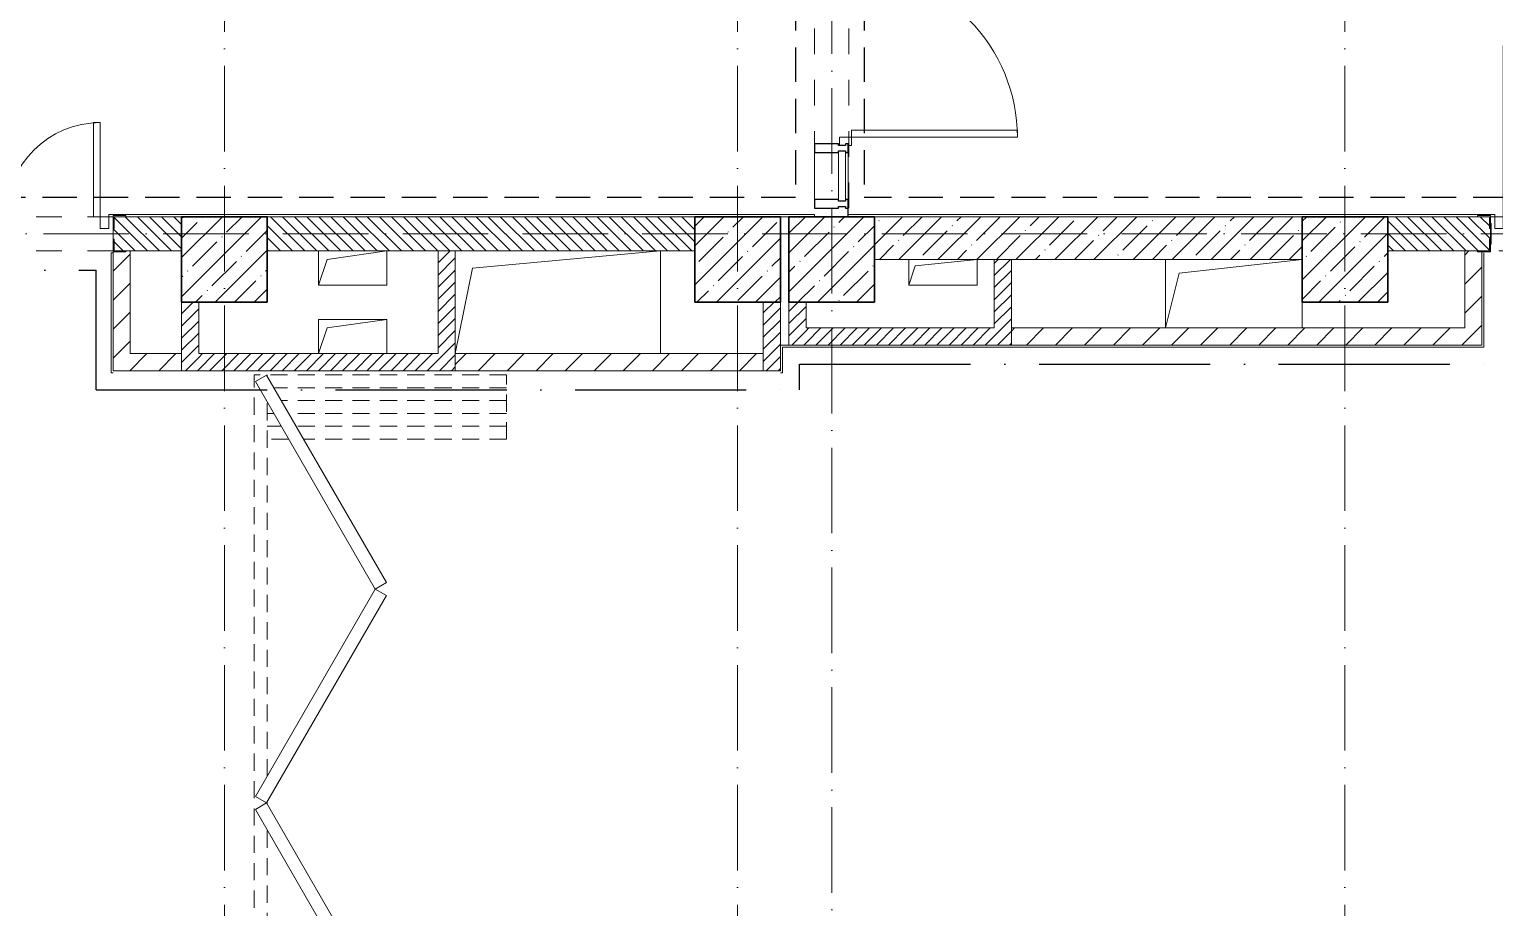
# Model space of a CAD drawing. Header units: millimetres. Extents: x -213536 to 1564669, y -45299 to 942238.
# Drawn here: x -174357 to -165792, y 187790 to 192922 of the extents above; entities that cross this region are included whole.
import ezdxf

# ---------------------------------------------------------------- set-up
doc = ezdxf.new("R2010")
doc.units = ezdxf.units.MM
for name, pattern in [('02 Штрихпунктирная _10 мм_', [1400, 1000, -200, 0, -200]), ('200_ШТРИХ__ш1_п0_6_', [160, 100, -60]), ('50_200_ШТРИХ_1Т_ш5_п1_п1_', [700, 500, -100, 0, -100]), ('Штрих короткий', [300, 150, -150]), ('Штриховая _2 мм - 1 мм_', [300, 200, -100])]:
    doc.linetypes.add(name, pattern=pattern)
for name, color, linetype, lineweight in [('0-1', 7, 'Continuous', 5), ('0-2', 7, 'Continuous', 9), ('Двери', 7, 'Continuous', 9), ('Импосты витража', 7, 'Continuous', 9), ('Импосты витража-1', 7, 'Continuous', 25), ('Каркас_Импост', 7, 'Continuous', 13), ('Несущие колонны', 7, 'Continuous', 9), ('Несущие колонны-1', 7, 'Continuous', 35), ('Обобщенные модели', 7, 'Continuous', 9), ('Оси-2', 7, '50_200_ШТРИХ_1Т_ш5_п1_п1_', 9), ('Остекление-1', 7, 'Continuous', 9), ('Открывание в плане-1', 7, '200_ШТРИХ__ш1_п0_6_', 9), ('Перемычка-1', 7, 'Штрих короткий', 9), ('Стены-1', 7, 'Continuous', 13), ('Штриховка разреза-1', 7, 'Continuous', 9), ('Элементы узлов', 7, 'Continuous', 9)]:
    doc.layers.add(name, color=color, linetype=linetype, lineweight=lineweight)
doc.layers.add('СТ-1_1', color=7, linetype='Штриховая _2 мм - 1 мм_', lineweight=90, true_color=0x888888)
doc.layers.add('СТ-2_1', color=1, linetype='02 Штрихпунктирная _10 мм_', lineweight=90, true_color=0xff0000)
doc.layers.get('0-2').off()
pattern_1 = [(135, (0, 0), (-35.35534, -35.35534), [])]
pattern_2 = [(45, (0, 0), (-84.8528, 84.8528), [])]
pattern_3 = [(45, (0, 0), (-35.35534, 35.35534), [])]

# ---------------------------------------------------------------- blocks, each defined once
blk = doc.blocks.new('BSC_Колонна _Прямоугольная - 500х500-V67-АИ2_02_План отделки стен 2-го этажа _Часть 2_')
at = {"layer": 'Несущие колонны'}
h = blk.add_hatch(dxfattribs=at)
h.set_pattern_fill('FP_75', color=256, style=0, pattern_type=2)
h.set_pattern_definition([(45, (-40400, -7650), (-114.04925, 114.04925), []), (45, (-40285.95, -7650), (-114.04925, 114.04925), [201.613, -40.323, 3.353, -36.97])])
h.paths.add_polyline_path([(-250, -250), (250, -250), (250, 250), (-250, 250)], flags=0)
at = {"layer": 'Несущие колонны-1'}
for p, q in [((250, 250), (-250, 250)), ((-250, 250), (-250, -250)), ((250, -250), (250, 250)), ((-250, -250), (250, -250))]:
    blk.add_line(p, q, dxfattribs=at)
blk = doc.blocks.new('BSC_Колонна _Прямоугольная - 500х500-V99-АИ2_02_План отделки стен 2-го этажа _Часть 2_')
at = {"layer": 'Несущие колонны'}
h = blk.add_hatch(dxfattribs=at)
h.set_pattern_fill('FP_98', color=256, style=0, pattern_type=2)
h.set_pattern_definition([(45, (-40950, -7650), (-114.04925, 114.04925), []), (45, (-40835.95, -7650), (-114.04925, 114.04925), [201.613, -40.323, 3.353, -36.97])])
h.paths.add_polyline_path([(-250, -250), (250, -250), (250, 250), (-250, 250)], flags=0)
at = {"layer": 'Несущие колонны-1'}
for p, q in [((250, 250), (-250, 250)), ((-250, 250), (-250, -250)), ((250, -250), (250, 250)), ((-250, -250), (250, -250))]:
    blk.add_line(p, q, dxfattribs=at)
blk = doc.blocks.new('BSC_Колонна _Прямоугольная - 500х500-V106-АИ2_02_План отделки стен 2-го этажа _Часть 2_')
at = {"layer": 'Несущие колонны'}
h = blk.add_hatch(dxfattribs=at)
h.set_pattern_fill('FP_105', color=256, style=0, pattern_type=2)
h.set_pattern_definition([(45, (-37400, -7650), (-114.04925, 114.04925), []), (45, (-37285.95, -7650), (-114.04925, 114.04925), [201.613, -40.323, 3.353, -36.97])])
h.paths.add_polyline_path([(-250, -250), (250, -250), (250, 250), (-250, 250)], flags=0)
at = {"layer": 'Несущие колонны-1'}
for p, q in [((250, 250), (-250, 250)), ((-250, 250), (-250, -250)), ((250, -250), (250, 250)), ((-250, -250), (250, -250))]:
    blk.add_line(p, q, dxfattribs=at)
blk = doc.blocks.new('BSC_Колонна _Прямоугольная - 500х500-V143-АИ2_02_План отделки стен 2-го этажа _Часть 2_')
at = {"layer": 'Несущие колонны'}
h = blk.add_hatch(dxfattribs=at)
h.set_pattern_fill('FP_143', color=256, style=0, pattern_type=2)
h.set_pattern_definition([(45, (-43950, -7650), (-114.04925, 114.04925), []), (45, (-43835.95, -7650), (-114.04925, 114.04925), [201.613, -40.323, 3.353, -36.97])])
h.paths.add_polyline_path([(-250, -250), (250, -250), (250, 250), (-250, 250)], flags=0)
at = {"layer": 'Несущие колонны-1'}
for p, q in [((250, 250), (-250, 250)), ((-250, 250), (-250, -250)), ((250, -250), (250, 250)), ((-250, -250), (250, -250))]:
    blk.add_line(p, q, dxfattribs=at)
blk = doc.blocks.new('DOR__перегородка__Прямоугольная - Вн_ДПГ_6550х3600h-25126840-АИ2_02_План отделки стен 2-го этажа _Часть 2_')
at = {"layer": 'Каркас_Импост'}
for p, q in [((1588.4, -6.7), (1550.9, -71.7)), ((1550.9, -71.7), (2763.3, -771.8)), ((2800.8, -706.9), (1588.4, -6.7)), ((4012.1, -6.7), (2799.7, -706.9)), ((2837.3, -771.8), (4049.6, -71.7)), ((4049.6, -71.7), (4012.1, -6.7)), ((4086.7, -6.7), (4049.2, -71.7)), ((4049.2, -71.7), (5261.6, -771.8)), ((5299.1, -706.9), (4086.7, -6.7)), ((6511.4, -6.7), (5299.1, -706.9)), ((5336.6, -771.8), (6548.9, -71.7)), ((6548.9, -71.7), (6511.4, -6.7)), ((2763.3, -771.8), (2800.8, -706.9)), ((2799.7, -706.9), (2837.3, -771.8)), ((5261.6, -771.8), (5299.1, -706.9)), ((5299.1, -706.9), (5336.6, -771.8))]:
    blk.add_line(p, q, dxfattribs=at)
at = {"layer": 'Открывание в плане-1'}
for p, q in [((0, 0), (52.5, 0)), ((77.5, 0), (6550, 0)), ((6550, -1474.2), (6550, 0)), ((0, -52.5), (0, 0)), ((77.5, -75), (1556.7, -75)), ((1706.7, -75), (3893.8, -75)), ((4043.8, -75), (4055, -75)), ((4205, -75), (6393.2, -75)), ((6175.2, -200.9), (6175.2, -75)), ((6250.2, -157.6), (6250.2, -75)), ((6325.2, -114.3), (6325.2, -75)), ((6543.2, -75), (6550, -75)), ((6400.2, -1474.2), (6400.2, -157.6)), ((6475.2, -1474.2), (6475.2, -114.3)), ((6250.2, -1474.2), (6250.2, -244.2)), ((6325.2, -1474.2), (6325.2, -200.9)), ((6175.2, -1474.2), (6175.2, -287.5)), ((6175.2, -1474.2), (6550, -1474.2))]:
    blk.add_line(p, q, dxfattribs=at)
blk = doc.blocks.new('Проем_Дверь_Прямоугольный - 1700х2400h_дверные проемы-28448549-АИ2_02_План отделки стен 2-го этажа _Часть 2_')
at = {"layer": 'Перемычка-1'}
for p, q in [((850, 100), (-850, 100)), ((850, -100), (-850, -100))]:
    blk.add_line(p, q, dxfattribs=at)
blk = doc.blocks.new('Дверь_Витражная_СКБ_2Ст2 - ДВВ_ДАО_СОШ_Классы-V176-АИ2_02_План отделки стен 2-го этажа _Часть 2_')
at = {"layer": 'Двери'}
for p, q in [((-775, 1035), (-775, 35)), ((775, 585), (775, 35))]:
    blk.add_line(p, q, dxfattribs=at)
for centre, radius, start, end in [((-775, 35), 1000, 360, 90), ((775, 35), 550, 90, 180)]:
    blk.add_arc(centre, radius, start, end, dxfattribs=at)
at = {"layer": 'Элементы узлов'}
for p, q in [((-713, 1035), (-753, 1035)), ((-753, 1035), (-753, 35)), ((-713, 35), (-713, 1035)), ((775, 585), (735, 585)), ((735, 585), (735, 35)), ((775, 35), (775, 585)), ((-825, 35), (-825, -35)), ((-775, 35), (-825, 35)), ((-775, 35), (-825, 35)), ((-825, 35), (-825, -35)), ((-775, -35), (-775, 35)), ((-775, -35), (-775, 35)), ((-753, 35), (-713, 35)), ((735, 35), (775, 35)), ((775, -35), (775, 35)), ((775, 35), (825, 35)), ((775, 35), (775, -35)), ((825, 35), (775, 35)), ((825, 35), (825, -35)), ((825, -35), (825, 35)), ((-825, -35), (-775, -35)), ((-825, -35), (-775, -35)), ((825, -35), (775, -35)), ((775, -35), (825, -35))]:
    blk.add_line(p, q, dxfattribs=at)
blk = doc.blocks.new('Дверь_Витражная_СКБ_2Ст2 - ДВВ_ДАО_СОШ_Коридор_отсек-35586415-АИ2_02_План отделки стен 2-го этажа _Часть 2_')
at = {"layer": 'Двери'}
for p, q in [((-985, -1005), (-985, -35)), ((985, -1035), (985, -35))]:
    blk.add_line(p, q, dxfattribs=at)
for centre, radius, start, end in [((-985, -35), 970, 270, 0), ((985, -35), 1000, 180, 270)]:
    blk.add_arc(centre, radius, start, end, dxfattribs=at)
at = {"layer": 'Элементы узлов'}
for p, q in [((-1035, 35), (-985, 35)), ((-985, 35), (-1035, 35)), ((-985, 35), (-985, -35)), ((-985, -35), (-985, 35)), ((1035, 35), (985, 35)), ((985, 35), (985, -35)), ((1035, 35), (985, 35)), ((985, 35), (985, -35)), ((-1035, -35), (-1035, -17)), ((-1035, -17), (-1035, -35)), ((-985, -35), (-1035, -35)), ((-1035, -35), (-985, -35)), ((-945, -35), (-985, -35)), ((-985, -35), (-985, -1005)), ((-945, -1005), (-945, -35)), ((923, -35), (923, -1035)), ((963, -35), (923, -35)), ((963, -1035), (963, -35)), ((985, -35), (1035, -35)), ((985, -35), (1035, -35)), ((1035, -35), (1035, -17)), ((1035, -35), (1035, -17)), ((-985, -1005), (-945, -1005)), ((923, -1035), (963, -1035))]:
    blk.add_line(p, q, dxfattribs=at)
blk = doc.blocks.new('Прямоугольный импост - Импост структурный с накладкой - 180мм-26944798-АИ2_02_План отделки стен 2-го этажа _Часть 2_')
at = {"layer": 'Импосты витража-1'}
for p, q in [((-25, 0), (-25, 17)), ((-25, 17), (25, 17)), ((-15, 0), (-25, 0)), ((-15, -40), (-15, 0)), ((25, 0), (15, 0)), ((15, 0), (15, -40)), ((25, 17), (25, 0)), ((-25, -180), (-25, -40)), ((-25, -40), (-15, -40)), ((15, -40), (25, -40)), ((25, -40), (25, -180)), ((25, -180), (-25, -180))]:
    blk.add_line(p, q, dxfattribs=at)
blk = doc.blocks.new('Прямоугольный импост - 50 мм_заглушка-26940537-АИ2_02_План отделки стен 2-го этажа _Часть 2_')
at = {"layer": 'Импосты витража-1'}
for p, q in [((0, 17), (-50, 17)), ((-50, 17), (-50, 15)), ((-50, 15), (0, 15))]:
    blk.add_line(p, q, dxfattribs=at)
blk = doc.blocks.new('PNS_Панель прямоугольная2 - Нр_Стекло - 40мм-28950549-АИ2_02_План отделки стен 2-го этажа _Часть 2_')
at = {"layer": 'Остекление-1'}
for p, q in [((-137.5, 40), (137.5, 40)), ((-147.5, 0), (147.5, 0)), ((137.5, 0), (-137.5, 0))]:
    blk.add_line(p, q, dxfattribs=at)
blk = doc.blocks.new('Прямоугольный импост - Импост структурный с накладкой - 180мм-27001384-АИ2_02_План отделки стен 2-го этажа _Часть 2_')
at = {"layer": 'Импосты витража'}
for p, q in [((40850, 10700), (40850, 10425)), ((41047, 10700), (41047, 10425))]:
    blk.add_line(p, q, dxfattribs=at)
blk = doc.blocks.new('Прямоугольный импост - Импост структурный с накладкой - 180мм-26943387-АИ2_02_План отделки стен 2-го этажа _Часть 2_')
at = {"layer": 'Импосты витража-1'}
for p, q in [((-25, 0), (-25, 17)), ((-25, 17), (25, 17)), ((-15, 0), (-25, 0)), ((-15, -40), (-15, 0)), ((25, 0), (15, 0)), ((15, 0), (15, -40)), ((25, 17), (25, 0)), ((-25, -180), (-25, -40)), ((-25, -40), (-15, -40)), ((15, -40), (25, -40)), ((25, -40), (25, -180)), ((25, -180), (-25, -180))]:
    blk.add_line(p, q, dxfattribs=at)
blk = doc.blocks.new('Фахверк_СКБ_Уголок - 200_3960-28268576-АИ2_02_План отделки стен 2-го этажа _Часть 2_')
at = {"layer": 'Обобщенные модели'}
for p, q in [((200, 156), (125, 156)), ((125, 156), (125, 81)), ((131, 81), (131, 150)), ((131, 150), (200, 150)), ((200, 150), (200, 156)), ((125, 81), (131, 81)), ((131, 19), (125, 19)), ((125, 19), (125, -56)), ((131, -50), (131, 19)), ((125, -56), (200, -56)), ((200, -50), (131, -50)), ((200, -56), (200, -50))]:
    blk.add_line(p, q, dxfattribs=at)
blk = doc.blocks.new('154_Стойка_СКБ_Уголок - СМ-2480_200-28346303-АИ2_02_План отделки стен 2-го этажа _Часть 2_')
at = {"layer": 'Обобщенные модели'}
for p, q in [((125, 156), (125, 81)), ((200, 156), (125, 156)), ((131, 81), (131, 150)), ((131, 150), (200, 150)), ((200, 150), (200, 156)), ((125, 81), (131, 81)), ((131, 19), (125, 19)), ((125, 19), (125, -56)), ((131, -50), (131, 19)), ((125, -56), (200, -56)), ((200, -50), (131, -50)), ((200, -56), (200, -50))]:
    blk.add_line(p, q, dxfattribs=at)
blk = doc.blocks.new('Стойка_Влож_Полоса боковая - Полоса-28213942-АИ2_02_План отделки стен 2-го этажа _Часть 2_')
at = {"layer": 'Обобщенные модели'}
for p, q in [((-5, 60), (0, 60)), ((-5, -60), (-5, 60)), ((0, 31), (0, -31)), ((0, -60), (-5, -60))]:
    blk.add_line(p, q, dxfattribs=at)
blk = doc.blocks.new('AR_Отверстие прямоугольное _в плите_ - AR_Отверстие прямоугольное _в плите_-30459223-АИ2_02_План отделки стен 2-го этажа _Часть 2_')
at = {"layer": 'Обобщенные модели'}
for p, q in [((-200, 100), (-200, -100)), ((-150, 50), (200, 100)), ((200, -100), (200, 100)), ((-200, -100), (-150, 50)), ((-200, -100), (200, -100))]:
    blk.add_line(p, q, dxfattribs=at)
blk = doc.blocks.new('AR_Отверстие прямоугольное _в плите_ - AR_Отверстие прямоугольное _в плите_-30459225-АИ2_02_План отделки стен 2-го этажа _Часть 2_')
at = {"layer": 'Обобщенные модели'}
for p, q in [((-200, 75), (-200, -75)), ((-200, -75), (-162.5, 37.5)), ((-162.5, 37.5), (200, 75)), ((200, -75), (200, 75)), ((-200, -75), (200, -75))]:
    blk.add_line(p, q, dxfattribs=at)
blk = doc.blocks.new('AR_Отверстие прямоугольное _в плите_ - AR_Отверстие прямоугольное _в плите_-30552658-АИ2_02_План отделки стен 2-го этажа _Часть 2_')
at = {"layer": 'Обобщенные модели'}
for p, q in [((-400, 200), (-400, -200)), ((-320, 120), (400, 200)), ((-400, -200), (-320, 120)), ((400, -200), (400, -50))]:
    blk.add_line(p, q, dxfattribs=at)
blk = doc.blocks.new('AR_Отверстие прямоугольное _в плите_ - AR_Отверстие прямоугольное _в плите_-V224-АИ2_02_План отделки стен 2-го этажа _Часть 2_')
at = {"layer": 'Обобщенные модели'}
for p, q in [((200, 100), (-200, 100)), ((-200, 100), (-200, -100)), ((-150, 50), (200, 100)), ((200, -100), (200, 100)), ((-200, -100), (-150, 50))]:
    blk.add_line(p, q, dxfattribs=at)
blk = doc.blocks.new('AR_Отверстие прямоугольное _в плите_ - AR_Отверстие прямоугольное _в плите_-V237-АИ2_02_План отделки стен 2-го этажа _Часть 2_')
at = {"layer": 'Обобщенные модели'}
for p, q in [((-500, 200), (600, 300)), ((600, -300), (600, 300)), ((-600, -300), (-500, 200))]:
    blk.add_line(p, q, dxfattribs=at)
blk = doc.blocks.new('Проем_Дверь_Прямоугольный - 2900х2800h_витражные проемы-35267925-АИ2_02_План отделки стен 2-го этажа _Часть 2_')
at = {"layer": 'Перемычка-1'}
for p, q in [((1450, 100), (-1450, 100)), ((1450, -100), (-1450, -100))]:
    blk.add_line(p, q, dxfattribs=at)
blk = doc.blocks.new('0125-Р-ОО-Ш2-АР-о_23_10_2024_rvt-1-АИ2_02_План отделки стен 2-го этажа _Часть 2_')
at = {"layer": 'Штриховка разреза-1'}
h = blk.add_hatch(dxfattribs=at)
h.set_pattern_fill('FP_2', color=256, style=0, pattern_type=2)
h.set_pattern_definition(pattern_1)
h.paths.add_polyline_path([(36825, 7700), (37150, 7700), (37150, 7900), (36756, 7900), (36756, 7831), (36750, 7831), (36750, 7769), (36756, 7769), (36756, 7700)], flags=0)
h.paths.add_polyline_path([(35044, 7700), (35044, 7769), (35050, 7769), (35050, 7831), (35044, 7831), (35044, 7900), (33456, 7900), (33456, 7831), (33450, 7831), (33450, 7769), (33456, 7769), (33456, 7700), (34975, 7700)], flags=0)
h.paths.add_polyline_path([(32744, 7700), (32744, 7769), (32750, 7769), (32750, 7831), (32744, 7831), (32744, 7900), (32456, 7900), (32456, 7831), (32450, 7831), (32450, 7769), (32456, 7769), (32456, 7700), (32675, 7700)], flags=0)
h.paths.add_polyline_path([(31675, 7700), (31744, 7700), (31744, 7769), (31750, 7769), (31750, 7831), (31744, 7831), (31744, 7900), (31650, 7900), (31650, 7700)], flags=0)
h = blk.add_hatch(dxfattribs=at)
h.set_pattern_fill('FP_2', color=256, style=0, pattern_type=2)
h.set_pattern_definition(pattern_1)
h.paths.add_polyline_path([(40150, 7700), (40150, 7900), (37650, 7900), (37650, 7700), (38826.8, 7700)], flags=0)
h = blk.add_hatch(dxfattribs=at)
h.set_pattern_fill('FP_1', color=256, style=0, pattern_type=2)
h.set_pattern_definition([(45, (0, 0), (-114.04925, 114.04925), []), (45, (114.05, 0), (-114.04925, 114.04925), [201.612, -40.322, 3.353, -36.97])])
h.paths.add_polyline_path([(43700, 7650), (43700, 7900), (41200, 7900), (41200, 7650), (42554.8, 7650)], flags=0)
h = blk.add_hatch(dxfattribs=at)
h.set_pattern_fill('FP_2', color=256, style=0, pattern_type=2)
h.set_pattern_definition(pattern_1)
h.paths.add_polyline_path([(46506, 7700), (46700, 7700), (46700, 7900), (46506, 7900), (46506, 7831), (46500, 7831), (46500, 7769), (46506, 7769)], flags=0)
h.paths.add_polyline_path([(44794, 7700), (44794, 7769), (44800, 7769), (44800, 7831), (44794, 7831), (44794, 7900), (44200, 7900), (44200, 7700), (44725, 7700)], flags=0)
h = blk.add_hatch(dxfattribs=at)
h.set_pattern_fill('FP_3', color=256, style=0, pattern_type=2)
h.set_pattern_definition(pattern_2)
h.paths.add_polyline_path([(36756, 7100), (36850, 7100), (36850, 7700), (36825, 7700), (36825, 7694), (36750, 7694), (36750, 7100)], flags=0)
h = blk.add_hatch(dxfattribs=at)
h.set_pattern_fill('FP_92', color=256, style=0, pattern_type=2)
h.set_pattern_definition(pattern_3)
h.paths.add_polyline_path([(38750, 7100), (38750, 7700), (38650, 7700), (38650, 7100)], flags=0)
h = blk.add_hatch(dxfattribs=at)
h.set_pattern_fill('FP_92', color=256, style=0, pattern_type=2)
h.set_pattern_definition(pattern_3)
h.paths.add_polyline_path([(42000, 7150), (42000, 7650), (41900, 7650), (41900, 7150)], flags=0)
h = blk.add_hatch(dxfattribs=at)
h.set_pattern_fill('FP_3', color=256, style=0, pattern_type=2)
h.set_pattern_definition(pattern_2)
h.paths.add_polyline_path([(44750, 7150), (44750, 7694), (44725, 7694), (44725, 7700), (44650, 7700), (44650, 7150)], flags=0)
h = blk.add_hatch(dxfattribs=at)
h.set_pattern_fill('FP_92', color=256, style=0, pattern_type=2)
h.set_pattern_definition(pattern_3)
h.paths.add_polyline_path([(37250, 7000), (37250, 7400), (37150, 7400), (37150, 7000)], flags=0)
h = blk.add_hatch(dxfattribs=at)
h.set_pattern_fill('FP_92', color=256, style=0, pattern_type=2)
h.set_pattern_definition(pattern_3)
h.paths.add_polyline_path([(40650, 7000), (40650, 7400), (40550, 7400), (40550, 7000)], flags=0)
h = blk.add_hatch(dxfattribs=at)
h.set_pattern_fill('FP_92', color=256, style=0, pattern_type=2)
h.set_pattern_definition(pattern_3)
h.paths.add_polyline_path([(40800, 7150), (40800, 7400), (40700, 7400), (40700, 7150)], flags=0)
h = blk.add_hatch(dxfattribs=at)
h.set_pattern_fill('FP_92', color=256, style=0, pattern_type=2)
h.set_pattern_definition(pattern_3)
h.paths.add_polyline_path([(41900, 7150), (41900, 7250), (40800, 7250), (40800, 7150)], flags=0)
h = blk.add_hatch(dxfattribs=at)
h.set_pattern_fill('FP_3', color=256, style=0, pattern_type=2)
h.set_pattern_definition(pattern_2)
h.paths.add_polyline_path([(44650, 7150), (44650, 7250), (42000, 7250), (42000, 7150), (42554.8, 7150)], flags=0)
h = blk.add_hatch(dxfattribs=at)
h.set_pattern_fill('FP_3', color=256, style=0, pattern_type=2)
h.set_pattern_definition(pattern_2)
h.paths.add_polyline_path([(37150, 7000), (37150, 7100), (36750, 7100), (36750, 7000)], flags=0)
h = blk.add_hatch(dxfattribs=at)
h.set_pattern_fill('FP_92', color=256, style=0, pattern_type=2)
h.set_pattern_definition(pattern_3)
h.paths.add_polyline_path([(37250, 7000), (38750, 7000), (38750, 7100), (37250, 7100)], flags=0)
h = blk.add_hatch(dxfattribs=at)
h.set_pattern_fill('FP_3', color=256, style=0, pattern_type=2)
h.set_pattern_definition(pattern_2)
h.paths.add_polyline_path([(40550, 7000), (40550, 7100), (38750, 7100), (38750, 7000), (38826.8, 7000)], flags=0)
at = {"layer": 'Стены-1'}
for p, q in [((37150, 7900), (36825, 7900)), ((40150, 7900), (37650, 7900)), ((43700, 7900), (41200, 7900)), ((44725, 7900), (44200, 7900)), ((36750, 7831), (36750, 7769)), ((36750, 7694), (36750, 7100)), ((36825, 7700), (37150, 7700)), ((36850, 7700), (36825, 7700)), ((36850, 7100), (36850, 7700)), ((37650, 7700), (40150, 7700)), ((38750, 7700), (38650, 7700)), ((38650, 7700), (38650, 7100)), ((38750, 7100), (38750, 7700)), ((41200, 7650), (43700, 7650)), ((42000, 7650), (41900, 7650)), ((41900, 7650), (41900, 7250)), ((42000, 7150), (42000, 7650)), ((44200, 7700), (44725, 7700)), ((44725, 7700), (44650, 7700)), ((44650, 7700), (44650, 7250)), ((44750, 7150), (44750, 7694)), ((37150, 7400), (37150, 7000)), ((37250, 7100), (37250, 7400)), ((40550, 7400), (40550, 7000)), ((40650, 7000), (40650, 7400)), ((40700, 7400), (40700, 7150)), ((40800, 7250), (40800, 7400)), ((41900, 7250), (40800, 7250)), ((44650, 7250), (42000, 7250)), ((42000, 7250), (42000, 7150)), ((40700, 7150), (40800, 7150)), ((40800, 7150), (41900, 7150)), ((41900, 7150), (42000, 7150)), ((42000, 7150), (44650, 7150)), ((44650, 7150), (44750, 7150)), ((36750, 7100), (36750, 7000)), ((37150, 7100), (36850, 7100)), ((37150, 7000), (37150, 7100)), ((38650, 7100), (37250, 7100)), ((38750, 7000), (38750, 7100)), ((40550, 7100), (38750, 7100)), ((38750, 7100), (38750, 7000)), ((40550, 7000), (40550, 7100)), ((36750, 7000), (37150, 7000)), ((37150, 7000), (37250, 7000)), ((37250, 7000), (38750, 7000)), ((38750, 7000), (40550, 7000)), ((40550, 7000), (40650, 7000))]:
    blk.add_line(p, q, dxfattribs=at)
at = {"layer": '0-2'}
for name, p, rotation in [('Проем_Дверь_Прямоугольный - 2900х2800h_витражные проемы-35267925-АИ2_02_План отделки стен 2-го этажа _Часть 2_', (40950, 9350), 89.99999999999993), ('Дверь_Витражная_СКБ_2Ст2 - ДВВ_ДАО_СОШ_Коридор_отсек-35586415-АИ2_02_План отделки стен 2-го этажа _Часть 2_', (41030, 9350), 89.99999999999918), ('PNS_Панель прямоугольная2 - Нр_Стекло - 40мм-28950549-АИ2_02_План отделки стен 2-го этажа _Часть 2_', (41030, 8137.5), 89.99999999999918), ('Прямоугольный импост - 50 мм_заглушка-26940537-АИ2_02_План отделки стен 2-го этажа _Часть 2_', (41030, 7900), 269.9999999999992), ('154_Стойка_СКБ_Уголок - СМ-2480_200-28346303-АИ2_02_План отделки стен 2-го этажа _Часть 2_', (44925, 7850), 180), ('Стойка_Влож_Полоса боковая - Полоса-28213942-АИ2_02_План отделки стен 2-го этажа _Часть 2_', (44800, 7800), 180), ('DOR__перегородка__Прямоугольная - Вн_ДПГ_6550х3600h-25126840-АИ2_02_План отделки стен 2-го этажа _Часть 2_', (37575, 425), 89.99999999999974)]:
    blk.add_blockref(name, p, dxfattribs=dict(at, rotation=rotation))
for name, p in [('Дверь_Витражная_СКБ_2Ст2 - ДВВ_ДАО_СОШ_Классы-V176-АИ2_02_План отделки стен 2-го этажа _Часть 2_', (35900, 7865)), ('Дверь_Витражная_СКБ_2Ст2 - ДВВ_ДАО_СОШ_Классы-V176-АИ2_02_План отделки стен 2-го этажа _Часть 2_', (45650, 7865)), ('Прямоугольный импост - Импост структурный с накладкой - 180мм-27001384-АИ2_02_План отделки стен 2-го этажа _Часть 2_', (0, -2425)), ('Проем_Дверь_Прямоугольный - 1700х2400h_дверные проемы-28448549-АИ2_02_План отделки стен 2-го этажа _Часть 2_', (35900, 7800)), ('Фахверк_СКБ_Уголок - 200_3960-28268576-АИ2_02_План отделки стен 2-го этажа _Часть 2_', (36625, 7750)), ('BSC_Колонна _Прямоугольная - 500х500-V106-АИ2_02_План отделки стен 2-го этажа _Часть 2_', (37400, 7650)), ('BSC_Колонна _Прямоугольная - 500х500-V67-АИ2_02_План отделки стен 2-го этажа _Часть 2_', (40400, 7650)), ('BSC_Колонна _Прямоугольная - 500х500-V99-АИ2_02_План отделки стен 2-го этажа _Часть 2_', (40950, 7650)), ('BSC_Колонна _Прямоугольная - 500х500-V143-АИ2_02_План отделки стен 2-го этажа _Часть 2_', (43950, 7650)), ('Проем_Дверь_Прямоугольный - 1700х2400h_дверные проемы-28448549-АИ2_02_План отделки стен 2-го этажа _Часть 2_', (45650, 7800)), ('AR_Отверстие прямоугольное _в плите_ - AR_Отверстие прямоугольное _в плите_-30459223-АИ2_02_План отделки стен 2-го этажа _Часть 2_', (38150, 7600)), ('AR_Отверстие прямоугольное _в плите_ - AR_Отверстие прямоугольное _в плите_-V237-АИ2_02_План отделки стен 2-го этажа _Часть 2_', (39350, 7400)), ('AR_Отверстие прямоугольное _в плите_ - AR_Отверстие прямоугольное _в плите_-30459225-АИ2_02_План отделки стен 2-го этажа _Часть 2_', (41600, 7575)), ('AR_Отверстие прямоугольное _в плите_ - AR_Отверстие прямоугольное _в плите_-30552658-АИ2_02_План отделки стен 2-го этажа _Часть 2_', (43300, 7450)), ('AR_Отверстие прямоугольное _в плите_ - AR_Отверстие прямоугольное _в плите_-V224-АИ2_02_План отделки стен 2-го этажа _Часть 2_', (38150, 7200))]:
    blk.add_blockref(name, p, dxfattribs=at)
at = {"layer": '0-2', "extrusion": (0, 0, -1), "rotation": 90.00000000000084}
for name, p in [('Прямоугольный импост - Импост структурный с накладкой - 180мм-26944798-АИ2_02_План отделки стен 2-го этажа _Часть 2_', (-41030, 8300)), ('Прямоугольный импост - Импост структурный с накладкой - 180мм-26943387-АИ2_02_План отделки стен 2-го этажа _Часть 2_', (-41030, 7975))]:
    blk.add_blockref(name, p, dxfattribs=at)
blk = doc.blocks.new('Оси1')
at = {"layer": 'Оси-2'}
for p, q in [((243645.6, 210594.5), (243645.6, 225549.9)), ((246645.6, 210594.5), (246645.6, 225549.9)), ((250195.6, 210594.5), (250195.6, 225549.9)), ((247195.6, 211864.5), (247195.6, 224279.9)), ((297695.6, 220615.2), (203926.8, 220615.2))]:
    blk.add_line(p, q, dxfattribs=at)

msp = doc.modelspace()

# ---------------------------------------------------------------- linework, layer by layer
at = {"layer": 'СТ-1_1', "lineweight": 25}
for p, q in [((-169879, 194615.3), (-169879, 191939.3)), ((-169477, 194615.3), (-169477, 191939.3)), ((-169879, 191939.3), (-186279, 191939.3)), ((-126717, 191939.3), (-169477, 191939.3))]:
    msp.add_line(p, q, dxfattribs=at)
at = {"layer": 'СТ-2_1', "lineweight": 25}
for p, q in [((-175467, 191515.3), (-173967, 191515.3)), ((-173967, 190815.3), (-173967, 191515.3)), ((-169855, 190815.3), (-169855, 190965.3)), ((-169855, 190965.3), (-165767, 190965.3)), ((-173967, 190815.3), (-169855, 190815.3))]:
    msp.add_line(p, q, dxfattribs=at)
at = {"layer": 'Стены-1'}
for p, q in [((-169767, 191839.3), (-173892, 191839.3)), ((-173892, 191839.3), (-173892, 191827.3)), ((-173892, 191827.3), (-173867, 191827.3)), ((-173792, 191827.3), (-173467, 191827.3)), ((-172967, 191827.3), (-170467, 191827.3)), ((-169967, 191827.3), (-169917, 191827.3)), ((-169767, 191827.3), (-169767, 191839.3)), ((-165792, 191839.3), (-169570, 191839.3)), ((-169570, 191839.3), (-169570, 191827.3)), ((-169417, 191827.3), (-166917, 191827.3)), ((-166417, 191827.3), (-165892, 191827.3)), ((-165817, 191827.3), (-165792, 191827.3)), ((-165792, 191827.3), (-165792, 191839.3)), ((-173867, 191615.3), (-173879, 191615.3)), ((-173879, 191615.3), (-173879, 190915.3)), ((-173867, 190927.3), (-173867, 191615.3)), ((-165867, 191621.3), (-165867, 191077.3)), ((-165855, 191065.3), (-165855, 191615.3)), ((-169967, 191077.3), (-169967, 190927.3)), ((-165867, 191077.3), (-169967, 191077.3)), ((-169955, 190915.3), (-169955, 191065.3)), ((-169955, 191065.3), (-165855, 191065.3)), ((-173879, 190915.3), (-173867, 190915.3)), ((-169967, 190915.3), (-169955, 190915.3))]:
    msp.add_line(p, q, dxfattribs=at)

# ---------------------------------------------------------------- block references
at = {"color": 2, "lineweight": 30}
msp.add_blockref('Оси1', (-416862.6, -28888), dxfattribs=at)
at = {"layer": '0-1'}
msp.add_blockref('0125-Р-ОО-Ш2-АР-о_23_10_2024_rvt-1-АИ2_02_План отделки стен 2-го этажа _Часть 2_', (-210617, 183927.3), dxfattribs=at)

doc.saveas('drawing.dxf')
